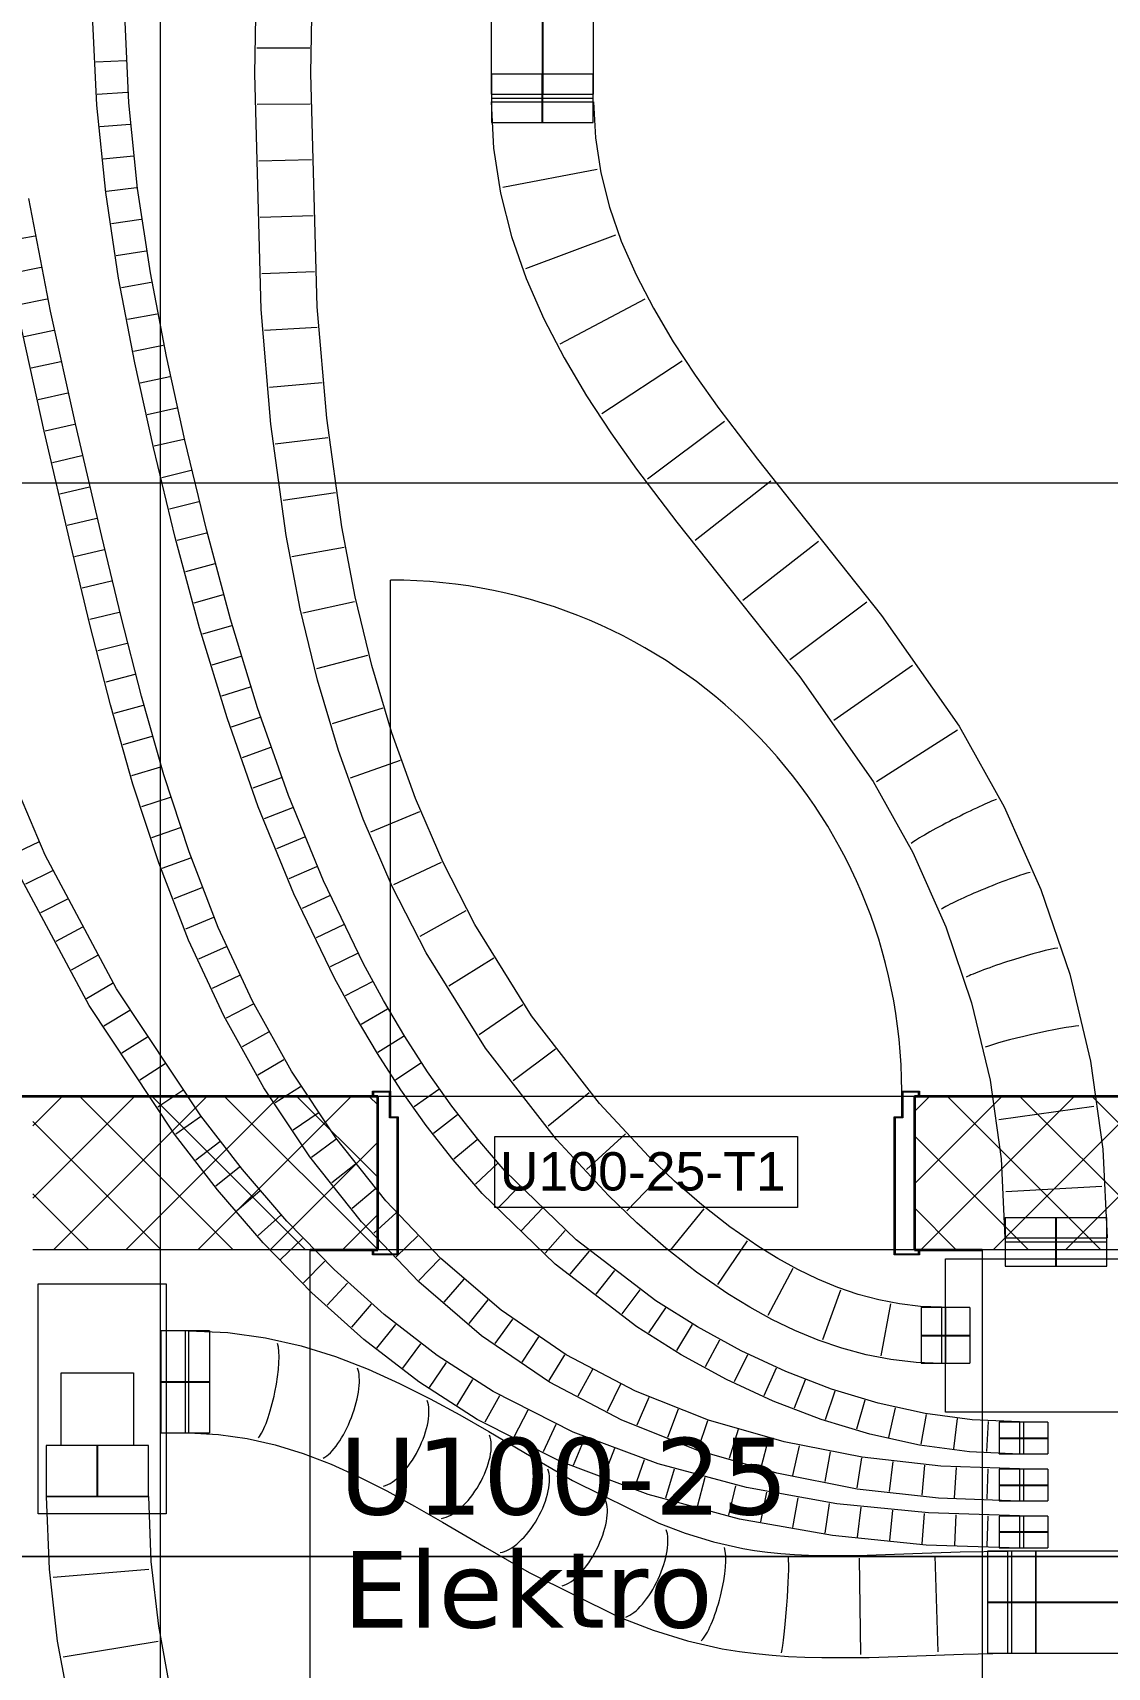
# Model space of a CAD drawing. Extents: x -1907 to 937, y -179 to 966.
# Drawn here: x -504.3 to -462.2, y 360.4 to 424.4 of the extents above; entities that cross this region are included whole.
import ezdxf
from ezdxf.lldxf.tags import DXFTag

# ---------------------------------------------------------------- set-up
doc = ezdxf.new("R2010")
doc.units = 0
doc.layers.get('0').update_dxf_attribs({"lineweight": 13})
for name, color, linetype, lineweight in [('A-AREA-____-IDEN', 7, 'Continuous', 5), ('A-DETL-____-HDLN', 7, '_Verdeckte Linien_', 9), ('A-DOOR-____-IDEN', 7, 'Continuous', 5), ('A-DOOR-____-OTLN', 7, 'Continuous', 9), ('A-DOOR-FRAM-MCUT', 7, 'Continuous', 9), ('A-DOOR-OPNG-OTLN', 7, 'Continuous', 9), ('A-WALL-____-MCUT', 7, 'Continuous', 35), ('A-WALL-____-PATT', 7, 'Continuous', 35), ('E-ELEC-EQPM-OTLN', 7, 'Continuous', 9), ('S-GRID-____-OTLN', 7, 'Continuous', 5)]:
    doc.layers.add(name, color=color, linetype=linetype, lineweight=lineweight)
doc.layers.add('EL01_WAN_Röhre Boden', color=7, linetype='Continuous', lineweight=13, true_color=0xff6666)
doc.layers.add('EL01_WAN_Röhre Boden Typ', color=1, linetype='Continuous', lineweight=13, true_color=0xff0000)
doc.styles.get("Standard").update_dxf_attribs({"font": 'arial.ttf'})
tags = doc.linetypes.add('_Rasterlinie_', pattern=[0.375, 0.2, -0.05, 0.075, -0.05]).pattern_tags.tags
tags[10:11] = [DXFTag(74, 4), DXFTag(75, 0), DXFTag(340, '0'), DXFTag(46, 1.0), DXFTag(50, 0.0), DXFTag(44, 0.0), DXFTag(45, 0.0)]
tags[8:9] = [DXFTag(74, 4), DXFTag(75, 0), DXFTag(340, '0'), DXFTag(46, 1.0), DXFTag(50, 0.0), DXFTag(44, 0.0), DXFTag(45, 0.0)]
tags[6:7] = [DXFTag(74, 4), DXFTag(75, 0), DXFTag(340, '0'), DXFTag(46, 1.0), DXFTag(50, 0.0), DXFTag(44, 0.0), DXFTag(45, 0.0)]
tags[4:5] = [DXFTag(74, 4), DXFTag(75, 0), DXFTag(340, '0'), DXFTag(46, 1.0), DXFTag(50, 0.0), DXFTag(44, 0.0), DXFTag(45, 0.0)]
tags = doc.linetypes.add('_Verdeckte Linien_', pattern=[0.15, 0.1, -0.05]).pattern_tags.tags
tags[6:7] = [DXFTag(74, 4), DXFTag(75, 0), DXFTag(340, '0'), DXFTag(46, 1.0), DXFTag(50, 0.0), DXFTag(44, 0.0), DXFTag(45, 0.0)]
tags[4:5] = [DXFTag(74, 4), DXFTag(75, 0), DXFTag(340, '0'), DXFTag(46, 1.0), DXFTag(50, 0.0), DXFTag(44, 0.0), DXFTag(45, 0.0)]
tags = doc.linetypes.add('ACAD_ISO03W100', pattern=[30, 12, -18]).pattern_tags.tags
tags[6:7] = [DXFTag(74, 4), DXFTag(75, 0), DXFTag(340, '0'), DXFTag(46, 0.0), DXFTag(50, 0.0), DXFTag(44, 0.0), DXFTag(45, 0.0)]
tags[4:5] = [DXFTag(74, 4), DXFTag(75, 0), DXFTag(340, '0'), DXFTag(46, 0.0), DXFTag(50, 0.0), DXFTag(44, 0.0), DXFTag(45, 0.0)]
tags = doc.linetypes.add('Grundrissdarstellung Sturz', pattern=[0.25, 0.15, -0.05, 0, -0.05]).pattern_tags.tags
tags[10:11] = [DXFTag(74, 4), DXFTag(75, 0), DXFTag(340, '0'), DXFTag(46, 1.0), DXFTag(50, 0.0), DXFTag(44, 0.0), DXFTag(45, 0.0)]
tags[8:9] = [DXFTag(74, 4), DXFTag(75, 0), DXFTag(340, '0'), DXFTag(46, 1.0), DXFTag(50, 0.0), DXFTag(44, 0.0), DXFTag(45, 0.0)]
tags[6:7] = [DXFTag(74, 4), DXFTag(75, 0), DXFTag(340, '0'), DXFTag(46, 1.0), DXFTag(50, 0.0), DXFTag(44, 0.0), DXFTag(45, 0.0)]
tags[4:5] = [DXFTag(74, 4), DXFTag(75, 0), DXFTag(340, '0'), DXFTag(46, 1.0), DXFTag(50, 0.0), DXFTag(44, 0.0), DXFTag(45, 0.0)]
tags = doc.linetypes.add('STRICHPUNKT2', pattern=[12.7, 6.35, -3.175, 0, -3.175]).pattern_tags.tags
tags[10:11] = [DXFTag(74, 4), DXFTag(75, 0), DXFTag(340, '0'), DXFTag(46, 0.0), DXFTag(50, 0.0), DXFTag(44, 0.0), DXFTag(45, 0.0)]
tags[8:9] = [DXFTag(74, 4), DXFTag(75, 0), DXFTag(340, '0'), DXFTag(46, 0.0), DXFTag(50, 0.0), DXFTag(44, 0.0), DXFTag(45, 0.0)]
tags[6:7] = [DXFTag(74, 4), DXFTag(75, 0), DXFTag(340, '0'), DXFTag(46, 0.0), DXFTag(50, 0.0), DXFTag(44, 0.0), DXFTag(45, 0.0)]
tags[4:5] = [DXFTag(74, 4), DXFTag(75, 0), DXFTag(340, '0'), DXFTag(46, 0.0), DXFTag(50, 0.0), DXFTag(44, 0.0), DXFTag(45, 0.0)]

# ---------------------------------------------------------------- blocks, each defined once
blk = doc.blocks.new('Referenz-A0UJ2810XE', base_point=(-1920.131, -159.413))
at = {"layer": 'A-DETL-____-HDLN', "color": 0, "linetype": '_Verdeckte Linien_', "ltscale": 0.13}
for p, q in [((-438.661, 364.75), (-542.961, 364.75)), ((-536.961, 364.75), (-438.661, 364.75))]:
    blk.add_line(p, q, dxfattribs=at)
at = {"layer": 'A-DOOR-____-IDEN', "color": 0, "linetype": 'Continuous', "ltscale": 0.13}
for p, q in [((-486.182, 381.186), (-474.342, 381.186)), ((-486.182, 378.406), (-486.182, 381.186)), ((-474.342, 381.186), (-474.342, 378.406)), ((-474.342, 378.406), (-486.182, 378.406))]:
    blk.add_line(p, q, dxfattribs=at)
at = {"layer": 'A-DOOR-____-OTLN', "color": 0, "linetype": 'Grundrissdarstellung Sturz', "ltscale": 0.13}
for p, q in [((-469.761, 382.75), (-490.761, 382.75)), ((-469.761, 376.75), (-490.761, 376.75))]:
    blk.add_line(p, q, dxfattribs=at)
at = {"layer": 'A-DOOR-FRAM-MCUT', "color": 0, "linetype": 'Continuous', "ltscale": 0.13}
for p, q in [((-490.961, 382.75), (-490.961, 382.95)), ((-490.961, 382.95), (-490.261, 382.95)), ((-490.921, 382.75), (-490.961, 382.75)), ((-490.921, 382.91), (-490.921, 382.75)), ((-490.301, 382.91), (-490.921, 382.91)), ((-490.301, 381.91), (-490.301, 382.91)), ((-490.261, 382.95), (-490.261, 381.95)), ((-470.261, 381.95), (-470.261, 382.95)), ((-470.261, 382.95), (-469.561, 382.95)), ((-470.221, 382.91), (-470.221, 381.91)), ((-469.601, 382.91), (-470.221, 382.91)), ((-469.601, 382.75), (-469.601, 382.91)), ((-469.561, 382.75), (-469.601, 382.75)), ((-469.561, 382.95), (-469.561, 382.75)), ((-490.001, 381.91), (-490.301, 381.91)), ((-490.261, 381.95), (-489.961, 381.95)), ((-490.001, 376.59), (-490.001, 381.91)), ((-489.961, 381.95), (-489.961, 376.55)), ((-470.561, 381.95), (-470.261, 381.95)), ((-470.561, 376.55), (-470.561, 381.95)), ((-470.521, 381.91), (-470.521, 376.59)), ((-470.221, 381.91), (-470.521, 381.91)), ((-490.961, 376.75), (-490.921, 376.75)), ((-490.961, 376.55), (-490.961, 376.75)), ((-490.921, 376.75), (-490.921, 376.59)), ((-469.601, 376.75), (-469.561, 376.75)), ((-469.601, 376.59), (-469.601, 376.75)), ((-469.561, 376.75), (-469.561, 376.55)), ((-489.961, 376.55), (-490.961, 376.55)), ((-490.921, 376.59), (-490.001, 376.59)), ((-469.561, 376.55), (-470.561, 376.55)), ((-470.521, 376.59), (-469.601, 376.59))]:
    blk.add_line(p, q, dxfattribs=at)
at = {"layer": 'A-DOOR-OPNG-OTLN', "color": 0, "linetype": 'Continuous', "ltscale": 0.13}
blk.add_line((-490.261, 382.95), (-490.261, 402.95), dxfattribs=at)
blk.add_ellipse((-490.261, 382.95), major_axis=(20, 0), ratio=1, start_param=0, end_param=1.570796, dxfattribs=at)
at = {"layer": 'A-WALL-____-MCUT', "color": 0, "linetype": 'Continuous', "ltscale": 0.35}
for p, q in [((-490.761, 382.75), (-509.761, 382.75)), ((-490.761, 376.75), (-490.761, 382.75)), ((-363.661, 382.75), (-469.761, 382.75)), ((-469.761, 382.75), (-469.761, 376.75)), ((-493.404, 376.75), (-490.761, 376.75)), ((-469.761, 376.75), (-467.118, 376.75))]:
    blk.add_line(p, q, dxfattribs=at)
at = {"layer": 'A-WALL-____-PATT', "color": 0, "linetype": 'Continuous', "lineweight": 9, "ltscale": 0.13}
for p, q in [((-504.261, 381.597), (-503.109, 382.75)), ((-504.261, 378.769), (-500.28, 382.75)), ((-503.452, 376.75), (-497.452, 382.75)), ((-496.411, 376.75), (-502.411, 382.75)), ((-500.623, 376.75), (-494.623, 382.75)), ((-493.583, 376.75), (-499.583, 382.75)), ((-497.795, 376.75), (-491.795, 382.75)), ((-490.761, 376.757), (-496.755, 382.75)), ((-490.761, 379.585), (-493.926, 382.75)), ((-490.761, 382.414), (-491.098, 382.75)), ((-469.761, 382.156), (-469.167, 382.75)), ((-469.761, 379.328), (-466.339, 382.75)), ((-469.511, 376.75), (-463.511, 382.75)), ((-462.47, 376.75), (-468.47, 382.75)), ((-466.682, 376.75), (-460.682, 382.75)), ((-459.642, 376.75), (-465.642, 382.75)), ((-463.854, 376.75), (-457.854, 382.75)), ((-456.813, 376.75), (-462.813, 382.75)), ((-499.24, 376.75), (-504.261, 381.772)), ((-465.299, 376.75), (-469.761, 381.213)), ((-494.966, 376.75), (-490.761, 380.955)), ((-502.068, 376.75), (-504.261, 378.943)), ((-492.138, 376.75), (-490.761, 378.127)), ((-468.127, 376.75), (-469.761, 378.384))]:
    blk.add_line(p, q, dxfattribs=at)
at = {"layer": 'E-ELEC-EQPM-OTLN', "color": 0, "linetype": 'Continuous', "ltscale": 0.13}
for p, q in [((-493.404, 376.75), (-504.261, 376.75)), ((-493.404, 349.75), (-493.404, 376.75)), ((-456.261, 376.75), (-467.118, 376.75)), ((-467.118, 376.75), (-467.118, 349.75))]:
    blk.add_line(p, q, dxfattribs=at)
at = {"layer": 'S-GRID-____-OTLN', "color": 0, "linetype": '_Rasterlinie_', "ltscale": 0.13}
for p, q in [((-499.261, 186.65), (-499.261, 950.472)), ((-944.261, 406.75), (300.929, 406.75))]:
    blk.add_line(p, q, dxfattribs=at)
at = {"layer": 'A-AREA-____-IDEN', "color": 0, "linetype": 'Continuous', "ltscale": 0.13, "char_height": 3, "attachment_point": 1}
for s, insert in [('{\\fVerdana;U100-25}', (-492.274, 369.392)), ('{\\fVerdana;Elektro}', (-492.132, 364.969))]:
    blk.add_mtext(s, dxfattribs=dict(at, insert=insert))
at = {"layer": 'A-DOOR-____-IDEN', "color": 0, "linetype": 'Continuous', "ltscale": 0.13, "insert": (-485.982, 380.568), "char_height": 1.5, "attachment_point": 1}
blk.add_mtext('{\\fArial;U100-25-T1}', dxfattribs=at)
blk = doc.blocks.new('Steckverbinder-A0UJ282UXE', base_point=(-466.449, 366.916))
at = {"color": 0, "linetype": 'ByBlock', "lineweight": -2, "ltscale": 0.13}
for p, q in [((-464.549, 368.166), (-466.449, 368.166)), ((-466.449, 368.166), (-466.449, 367.803)), ((-466.449, 367.803), (-466.449, 367.29)), ((-465.499, 368.176), (-465.499, 366.916)), ((-464.549, 368.166), (-464.549, 367.803)), ((-464.549, 367.803), (-464.549, 367.29)), ((-466.449, 367.29), (-466.449, 366.926)), ((-464.549, 367.29), (-464.549, 366.926)), ((-466.449, 366.926), (-464.549, 366.926))]:
    blk.add_line(p, q, dxfattribs=at)
at = {"color": 0, "linetype": 'STRICHPUNKT2', "lineweight": 25, "ltscale": 0.25}
blk.add_line((-466.449, 367.546), (-464.549, 367.546), dxfattribs=at)
blk = doc.blocks.new('Polylinie-A0UJ282WXE', base_point=(-468.549, 370.399))
at = {"color": 0, "lineweight": -2}
for p, q in [((-468.549, 370.399), (-468.549, 376.399)), ((-468.549, 376.399), (-456.549, 376.399)), ((-456.549, 376.399), (-456.549, 371.399)), ((-456.549, 371.399), (-456.549, 370.399)), ((-456.549, 370.399), (-468.549, 370.399))]:
    blk.add_line(p, q, dxfattribs=at)
blk = doc.blocks.new('Steckverbinder-A0UJ2834XE', base_point=(-466.908, 360.963))
at = {"color": 0, "linetype": 'ByBlock', "lineweight": -2, "ltscale": 0.13}
for p, q in [((-465.008, 364.953), (-466.908, 364.953)), ((-466.908, 364.953), (-466.908, 363.788)), ((-465.958, 364.963), (-465.958, 360.963)), ((-465.008, 364.953), (-465.008, 363.788)), ((-466.908, 363.788), (-466.908, 362.139)), ((-465.008, 363.788), (-465.008, 362.139)), ((-466.908, 362.139), (-466.908, 360.973)), ((-465.008, 362.139), (-465.008, 360.973)), ((-466.908, 360.973), (-465.008, 360.973))]:
    blk.add_line(p, q, dxfattribs=at)
at = {"color": 0, "linetype": 'STRICHPUNKT2', "lineweight": 25, "ltscale": 0.25}
blk.add_line((-466.908, 362.963), (-465.008, 362.963), dxfattribs=at)
blk = doc.blocks.new('Steckverbinder-A0UJ284IXE', base_point=(-469.499, 372.299))
at = {"color": 0, "linetype": 'ByBlock', "lineweight": -2, "ltscale": 0.13}
for p, q in [((-467.599, 374.489), (-469.499, 374.489)), ((-469.499, 374.489), (-469.499, 373.85)), ((-468.549, 374.499), (-468.549, 372.299)), ((-467.599, 374.489), (-467.599, 373.85)), ((-469.499, 373.85), (-469.499, 372.947)), ((-467.599, 373.85), (-467.599, 372.947)), ((-469.499, 372.947), (-469.499, 372.309)), ((-467.599, 372.947), (-467.599, 372.309)), ((-469.499, 372.309), (-467.599, 372.309))]:
    blk.add_line(p, q, dxfattribs=at)
at = {"color": 0, "linetype": 'STRICHPUNKT2', "lineweight": 25, "ltscale": 0.25}
blk.add_line((-469.499, 373.399), (-467.599, 373.399), dxfattribs=at)
blk = doc.blocks.new('Steckverbinder-A0UJ284YXE', base_point=(-466.221, 376.114))
at = {"color": 0, "linetype": 'ByBlock', "lineweight": -2, "ltscale": 0.13}
for p, q in [((-466.211, 378.014), (-466.211, 376.114)), ((-466.211, 378.014), (-465.045, 378.014)), ((-465.045, 378.014), (-463.397, 378.014)), ((-463.397, 378.014), (-462.231, 378.014)), ((-462.231, 376.114), (-462.231, 378.014)), ((-466.221, 377.064), (-462.221, 377.064)), ((-466.211, 376.114), (-465.045, 376.114)), ((-465.045, 376.114), (-463.397, 376.114)), ((-463.397, 376.114), (-462.231, 376.114))]:
    blk.add_line(p, q, dxfattribs=at)
at = {"color": 0, "linetype": 'STRICHPUNKT2', "lineweight": 25, "ltscale": 0.25}
blk.add_line((-464.221, 376.114), (-464.221, 378.014), dxfattribs=at)
blk = doc.blocks.new('Flexrohr-A0UJ2872XE', base_point=(-513.976, 372.299))
at = {"color": 0, "linetype": 'ByBlock', "lineweight": -2, "ltscale": 0.13}
for p, q in [((-495.574, 422.758), (-495.407, 432.383)), ((-493.374, 422.767), (-493.207, 432.34)), ((-493.422, 423.764), (-495.49, 423.76)), ((-495.325, 413.535), (-495.574, 422.758)), ((-493.128, 413.635), (-493.374, 422.767)), ((-493.407, 421.573), (-495.475, 421.553)), ((-493.348, 419.385), (-495.416, 419.344)), ((-493.289, 417.196), (-495.356, 417.135)), ((-493.23, 415.007), (-495.297, 414.925)), ((-494.944, 409.043), (-495.325, 413.535)), ((-492.758, 409.286), (-493.128, 413.635)), ((-493.125, 412.83), (-495.19, 412.71)), ((-492.941, 410.671), (-495.001, 410.485)), ((-492.17, 405.035), (-492.758, 409.286)), ((-494.343, 404.688), (-494.944, 409.043)), ((-492.718, 408.513), (-494.771, 408.267)), ((-492.42, 406.359), (-494.466, 406.064)), ((-491.644, 402.294), (-492.17, 405.035)), ((-493.794, 401.828), (-494.343, 404.688)), ((-492.08, 404.218), (-494.117, 403.86)), ((-490.994, 399.603), (-491.644, 402.294)), ((-493.118, 399.03), (-493.794, 401.828)), ((-491.666, 402.103), (-493.686, 401.659)), ((-491.159, 400.004), (-493.159, 399.481)), ((-490.21, 396.972), (-490.994, 399.603)), ((-492.3, 396.284), (-493.118, 399.03)), ((-490.565, 397.932), (-492.542, 397.326)), ((-489.283, 394.404), (-490.21, 396.972)), ((-491.328, 393.594), (-492.3, 396.284)), ((-489.889, 395.889), (-491.837, 395.194)), ((-488.2, 391.897), (-489.283, 394.404)), ((-490.191, 390.96), (-491.328, 393.594)), ((-489.127, 393.878), (-491.04, 393.093)), ((-488.276, 391.906), (-490.148, 391.027)), ((-486.961, 389.469), (-488.2, 391.897)), ((-488.867, 388.37), (-490.191, 390.96)), ((-487.308, 390.005), (-489.119, 389.007)), ((-484.742, 385.902), (-486.961, 389.469)), ((-486.546, 384.643), (-488.867, 388.37)), ((-486.221, 388.156), (-487.979, 387.067)), ((-485.083, 386.326), (-486.792, 385.162)), ((-482.079, 382.474), (-484.742, 385.902)), ((-483.769, 381.065), (-486.546, 384.643)), ((-483.807, 384.592), (-485.464, 383.355)), ((-482.484, 382.889), (-484.088, 381.583)), ((-480.153, 380.397), (-482.079, 382.474)), ((-481.063, 381.283), (-482.597, 379.896)), ((-481.736, 378.87), (-483.769, 381.065)), ((-479.144, 379.432), (-480.153, 380.397)), ((-479.581, 379.759), (-481.013, 378.267)), ((-478.083, 378.507), (-479.144, 379.432)), ((-480.628, 377.808), (-481.736, 378.87)), ((-477.997, 378.355), (-479.305, 376.753)), ((-476.99, 377.649), (-478.083, 378.507)), ((-479.486, 376.812), (-480.628, 377.808)), ((-475.856, 376.865), (-476.99, 377.649)), ((-478.295, 375.879), (-479.486, 376.812)), ((-476.301, 377.093), (-477.473, 375.389)), ((-475.103, 376.404), (-475.856, 376.865)), ((-474.33, 375.98), (-475.103, 376.404)), ((-477.068, 375.029), (-478.295, 375.879)), ((-474.526, 376.013), (-475.492, 374.184)), ((-473.547, 375.603), (-474.33, 375.98)), ((-472.756, 375.277), (-473.547, 375.603)), ((-476.207, 374.501), (-477.068, 375.029)), ((-472.649, 375.171), (-473.358, 373.228)), ((-471.958, 375.004), (-472.756, 375.277)), ((-471.153, 374.787), (-471.958, 375.004)), ((-470.342, 374.629), (-471.153, 374.787)), ((-475.336, 374.023), (-476.207, 374.501)), ((-470.694, 374.631), (-471.076, 372.599)), ((-469.525, 374.532), (-470.342, 374.629)), ((-468.699, 374.499), (-469.525, 374.532)), ((-468.699, 374.499), (-468.699, 372.299)), ((-474.444, 373.594), (-475.336, 374.023)), ((-473.532, 373.219), (-474.444, 373.594)), ((-472.601, 372.9), (-473.532, 373.219)), ((-471.65, 372.644), (-472.601, 372.9)), ((-470.682, 372.456), (-471.65, 372.644)), ((-469.698, 372.339), (-470.682, 372.456)), ((-468.699, 372.299), (-469.698, 372.339))]:
    blk.add_line(p, q, dxfattribs=at)
blk = doc.blocks.new('Flexrohr-A0UJ287AXE', base_point=(-498.146, 360.793))
at = {"color": 0, "linetype": 'ByBlock', "lineweight": -2, "ltscale": 0.13}
for p, q in [((-498.146, 369.582), (-498.146, 373.582)), ((-498.146, 373.582), (-496.621, 373.51)), ((-496.621, 373.51), (-495.155, 373.305)), ((-495.155, 373.305), (-493.754, 372.985)), ((-493.754, 372.985), (-492.416, 372.57)), ((-492.416, 372.57), (-491.135, 372.077)), ((-491.135, 372.077), (-489.904, 371.523)), ((-489.904, 371.523), (-488.712, 370.923)), ((-488.712, 370.923), (-487.553, 370.291)), ((-487.553, 370.291), (-486.417, 369.639)), ((-486.417, 369.639), (-484.753, 368.659)), ((-498.146, 369.582), (-496.991, 369.527)), ((-496.991, 369.527), (-495.871, 369.37)), ((-495.871, 369.37), (-494.768, 369.117)), ((-494.768, 369.117), (-493.674, 368.777)), ((-493.674, 368.777), (-492.585, 368.356)), ((-492.585, 368.356), (-491.497, 367.866)), ((-484.753, 368.659), (-483.137, 367.726)), ((-491.497, 367.866), (-490.41, 367.318)), ((-483.137, 367.726), (-479.762, 366.049)), ((-490.41, 367.318), (-489.32, 366.723)), ((-489.32, 366.723), (-488.227, 366.096)), ((-488.227, 366.096), (-486.563, 365.116)), ((-479.762, 366.049), (-478.729, 365.659)), ((-478.729, 365.659), (-477.628, 365.32)), ((-477.628, 365.32), (-476.47, 365.06)), ((-486.563, 365.116), (-484.834, 364.12)), ((-476.47, 365.06), (-476.016, 364.987)), ((-476.016, 364.987), (-475.507, 364.921)), ((-475.507, 364.921), (-474.985, 364.87)), ((-474.985, 364.87), (-474.451, 364.832)), ((-474.451, 364.832), (-473.905, 364.806)), ((-473.905, 364.806), (-473.379, 364.792)), ((-473.379, 364.792), (-471.615, 364.801)), ((-471.854, 360.921), (-471.912, 364.68)), ((-471.615, 364.801), (-469.819, 364.861)), ((-469.819, 364.861), (-467.975, 364.93)), ((-468.829, 361.016), (-468.948, 364.774)), ((-467.975, 364.93), (-466.108, 364.963)), ((-466.108, 360.963), (-466.108, 364.963)), ((-484.834, 364.12), (-481.339, 362.384)), ((-481.339, 362.384), (-479.989, 361.865)), ((-479.989, 361.865), (-478.644, 361.451)), ((-478.644, 361.451), (-477.28, 361.143)), ((-477.28, 361.143), (-476.603, 361.031)), ((-476.603, 361.031), (-475.966, 360.948)), ((-475.966, 360.948), (-475.329, 360.886)), ((-475.329, 360.886), (-474.691, 360.84)), ((-474.691, 360.84), (-474.054, 360.81)), ((-474.054, 360.81), (-473.388, 360.793)), ((-473.388, 360.793), (-471.534, 360.803)), ((-471.534, 360.803), (-469.673, 360.865)), ((-469.673, 360.865), (-467.861, 360.932)), ((-467.861, 360.932), (-466.108, 360.964))]:
    blk.add_line(p, q, dxfattribs=at)
for centre, major_axis, ratio in [((-495.193, 371.264), (-0.401, -1.959), 0.208499), ((-492.45, 370.444), (-0.713, -1.868), 0.353713), ((-489.945, 369.314), (-0.906, -1.783), 0.432264), ((-487.602, 368.028), (-0.999, -1.732), 0.46623), ((-485.315, 366.69), (-0.991, -1.737), 0.461377), ((-482.956, 365.412), (-0.903, -1.785), 0.425691), ((-480.516, 364.203), (-0.841, -1.815), 0.399734), ((-477.806, 363.311), (-0.485, -1.94), 0.234819)]:
    blk.add_ellipse(centre, major_axis=major_axis, ratio=ratio, start_param=0.348166, end_param=2.793427, dxfattribs=at)
at = {"color": 0, "linetype": 'ByBlock', "lineweight": -2, "ltscale": 0.13, "extrusion": (0, 0, -1)}
blk.add_ellipse((-474.88, 362.858), major_axis=(-0.145, -1.995), ratio=0.058142, start_param=3.489759, end_param=5.935019, dxfattribs=at)
blk = doc.blocks.new('Steckverbinder-A0UJ288YXE', base_point=(-486.32, 420.857))
at = {"color": 0, "linetype": 'ByBlock', "lineweight": -2, "ltscale": 0.13}
for p, q in [((-486.31, 422.757), (-486.31, 420.857)), ((-486.31, 422.757), (-485.144, 422.757)), ((-485.144, 422.757), (-483.495, 422.757)), ((-483.495, 422.757), (-482.33, 422.757)), ((-482.33, 420.857), (-482.33, 422.757)), ((-486.32, 421.807), (-482.32, 421.807)), ((-486.31, 420.857), (-485.144, 420.857)), ((-485.144, 420.857), (-483.495, 420.857)), ((-483.495, 420.857), (-482.33, 420.857))]:
    blk.add_line(p, q, dxfattribs=at)
at = {"color": 0, "linetype": 'STRICHPUNKT2', "lineweight": 25, "ltscale": 0.25}
blk.add_line((-484.32, 420.857), (-484.32, 422.757), dxfattribs=at)
blk = doc.blocks.new('Wickelfalzrohr-A0UJ28B6XE', base_point=(-465.008, 360.963))
at = {"color": 0, "linetype": 'ByBlock', "lineweight": -2, "ltscale": 0.13}
for p, q in [((-383.786, 364.963), (-465.008, 364.963)), ((-465.008, 363.792), (-465.008, 364.963)), ((-465.008, 362.135), (-465.008, 363.792)), ((-465.008, 360.963), (-465.008, 362.135)), ((-465.008, 360.963), (-383.786, 360.963))]:
    blk.add_line(p, q, dxfattribs=at)
at = {"color": 0, "linetype": 'STRICHPUNKT2', "lineweight": 25, "ltscale": 0.25}
blk.add_line((-465.008, 362.963), (-383.786, 362.963), dxfattribs=at)
blk = doc.blocks.new('Flexrohr-A0UJ28B8XE', base_point=(-486.32, 377.214))
at = {"color": 0, "linetype": 'ByBlock', "lineweight": -2, "ltscale": 0.13}
for p, q in [((-486.32, 421.657), (-482.32, 421.657)), ((-486.32, 421.657), (-486.226, 419.845)), ((-482.32, 421.657), (-482.247, 420.252)), ((-482.247, 420.252), (-482.035, 418.884)), ((-486.226, 419.845), (-485.955, 418.088)), ((-485.871, 418.323), (-482.178, 419.028)), ((-482.035, 418.884), (-481.694, 417.541)), ((-485.955, 418.088), (-485.526, 416.391)), ((-481.694, 417.541), (-481.232, 416.213)), ((-485.526, 416.391), (-484.956, 414.753)), ((-484.965, 415.139), (-481.441, 416.451)), ((-481.232, 416.213), (-480.656, 414.895)), ((-484.956, 414.753), (-484.266, 413.172)), ((-480.656, 414.895), (-479.975, 413.582)), ((-483.622, 412.188), (-480.299, 413.948)), ((-484.266, 413.172), (-483.473, 411.642)), ((-479.975, 413.582), (-479.2, 412.273)), ((-479.2, 412.273), (-478.341, 410.965)), ((-483.473, 411.642), (-482.593, 410.156)), ((-481.997, 409.465), (-478.85, 411.523)), ((-478.341, 410.965), (-477.417, 409.664)), ((-482.593, 410.156), (-481.644, 408.709)), ((-477.417, 409.664), (-475.907, 407.677)), ((-481.644, 408.709), (-480.633, 407.285)), ((-480.202, 406.916), (-477.191, 409.168)), ((-475.907, 407.677), (-474.313, 405.677)), ((-480.633, 407.285), (-479.063, 405.22)), ((-478.342, 404.507), (-475.384, 406.829)), ((-474.313, 405.677), (-471.045, 401.56)), ((-479.063, 405.22), (-477.444, 403.187)), ((-476.477, 402.163), (-473.514, 404.478)), ((-477.444, 403.187), (-474.251, 399.167)), ((-474.632, 399.84), (-471.628, 402.102)), ((-471.045, 401.56), (-468.015, 397.229)), ((-474.251, 399.167), (-471.38, 395.067)), ((-472.913, 397.464), (-469.833, 399.62)), ((-468.015, 397.229), (-466.252, 394.082)), ((-471.245, 395.07), (-468.076, 397.093)), ((-471.38, 395.067), (-469.825, 392.286)), ((-466.252, 394.082), (-464.812, 390.849)), ((-469.825, 392.286), (-468.534, 389.386)), ((-464.812, 390.849), (-463.685, 387.526)), ((-468.534, 389.386), (-467.526, 386.411)), ((-463.685, 387.526), (-462.875, 384.132)), ((-467.526, 386.411), (-466.802, 383.379)), ((-462.875, 384.132), (-462.386, 380.688)), ((-466.802, 383.379), (-466.366, 380.307)), ((-466.466, 381.846), (-462.743, 382.372)), ((-462.386, 380.688), (-462.223, 377.214)), ((-466.366, 380.307), (-466.219, 377.214)), ((-466.189, 379.026), (-462.434, 379.232)), ((-466.221, 377.214), (-462.221, 377.214))]:
    blk.add_line(p, q, dxfattribs=at)
for centre, major_axis, ratio in [((-468.198, 393.468), (-1.779, -0.915), 0.06184), ((-466.954, 390.747), (-1.848, -0.764), 0.069878), ((-465.934, 387.937), (-1.905, -0.608), 0.069645), ((-465.148, 385.051), (-1.949, -0.447), 0.061089)]:
    blk.add_ellipse(centre, major_axis=major_axis, ratio=ratio, start_param=3.489759, end_param=5.935019, dxfattribs=at)
blk = doc.blocks.new('Flexrohr-A0UJ28CWXE', base_point=(-513.92, 366.916))
at = {"color": 0, "linetype": 'ByBlock', "lineweight": -2, "ltscale": 0.13}
for p, q in [((-503.561, 413.471), (-504.415, 417.883)), ((-504.168, 416.406), (-505.332, 416.19)), ((-503.929, 415.174), (-505.092, 414.948)), ((-503.69, 413.942), (-504.851, 413.706)), ((-503.817, 408.78), (-504.794, 413.216)), ((-502.588, 409.059), (-503.561, 413.471)), ((-503.432, 412.713), (-504.591, 412.469)), ((-503.162, 411.486), (-504.319, 411.236)), ((-502.891, 410.259), (-504.047, 410.002)), ((-502.78, 404.365), (-503.817, 408.78)), ((-502.62, 409.032), (-503.775, 408.769)), ((-501.555, 404.656), (-502.588, 409.059)), ((-502.333, 407.806), (-503.487, 407.541)), ((-502.045, 406.581), (-503.199, 406.313)), ((-501.758, 405.356), (-502.911, 405.085)), ((-502.022, 401.212), (-502.78, 404.365)), ((-500.799, 401.515), (-501.555, 404.656)), ((-501.467, 404.132), (-502.619, 403.857)), ((-501.173, 402.909), (-502.324, 402.629)), ((-500.879, 401.686), (-502.029, 401.402)), ((-501.221, 398.074), (-502.022, 401.212)), ((-500.005, 398.402), (-500.799, 401.515)), ((-500.571, 400.469), (-501.719, 400.176)), ((-500.261, 399.253), (-501.406, 398.951)), ((-500.337, 394.963), (-501.221, 398.074)), ((-499.941, 398.04), (-501.083, 397.727)), ((-499.132, 395.331), (-500.005, 398.402)), ((-499.599, 396.835), (-500.737, 396.508)), ((-499.257, 395.631), (-500.39, 395.288)), ((-498.144, 392.313), (-499.132, 395.331)), ((-499.33, 391.889), (-500.337, 394.963)), ((-498.88, 394.439), (-500.008, 394.078)), ((-498.491, 393.252), (-499.612, 392.87)), ((-498.09, 392.07), (-499.204, 391.666)), ((-497.001, 389.358), (-498.144, 392.313)), ((-498.161, 388.865), (-499.33, 391.889)), ((-497.641, 390.907), (-498.745, 390.478)), ((-497.191, 389.745), (-498.285, 389.29)), ((-496.787, 385.904), (-498.161, 388.865)), ((-495.665, 386.476), (-497.001, 389.358)), ((-496.693, 388.605), (-497.775, 388.122)), ((-496.17, 387.476), (-497.238, 386.965)), ((-495.639, 386.352), (-496.693, 385.811)), ((-494.141, 383.742), (-495.665, 386.476)), ((-495.216, 383.086), (-496.787, 385.904)), ((-495.034, 385.267), (-496.071, 384.695)), ((-494.429, 384.182), (-495.448, 383.578)), ((-492.399, 381.125), (-494.141, 383.742)), ((-493.418, 380.384), (-495.216, 383.086)), ((-493.777, 383.128), (-494.776, 382.492)), ((-493.089, 382.095), (-494.067, 381.427)), ((-492.398, 381.064), (-493.355, 380.365)), ((-490.446, 378.667), (-492.399, 381.125)), ((-491.396, 377.84), (-493.418, 380.384)), ((-491.627, 380.093), (-492.559, 379.362)), ((-490.856, 379.123), (-491.762, 378.36)), ((-488.289, 376.408), (-490.446, 378.667)), ((-490.042, 378.19), (-490.92, 377.395)), ((-489.156, 375.494), (-491.396, 377.84)), ((-489.188, 377.295), (-490.035, 376.468)), ((-488.333, 376.4), (-489.149, 375.541)), ((-485.933, 374.388), (-488.289, 376.408)), ((-486.7, 373.388), (-489.156, 375.494)), ((-487.397, 375.594), (-488.176, 374.702)), ((-486.459, 374.79), (-487.201, 373.866)), ((-483.385, 372.644), (-485.933, 374.388)), ((-485.484, 374.035), (-486.186, 373.081)), ((-484.035, 371.566), (-486.7, 373.388)), ((-484.466, 373.339), (-485.124, 372.355)), ((-483.448, 372.642), (-484.061, 371.629)), ((-480.682, 371.221), (-483.385, 372.644)), ((-481.209, 370.077), (-484.035, 371.566)), ((-482.359, 372.063), (-482.927, 371.023)), ((-481.268, 371.488), (-481.788, 370.424)), ((-477.826, 370.088), (-480.682, 371.221)), ((-480.15, 370.97), (-480.624, 369.884)), ((-479.001, 370.514), (-479.43, 369.41)), ((-478.233, 368.896), (-481.209, 370.077)), ((-477.853, 370.058), (-478.236, 368.937)), ((-474.854, 369.23), (-477.826, 370.088)), ((-476.663, 369.714), (-477.005, 368.58)), ((-475.474, 369.37), (-475.774, 368.224)), ((-471.807, 368.635), (-474.854, 369.23)), ((-474.271, 369.078), (-474.53, 367.923)), ((-475.15, 368.006), (-478.233, 368.896)), ((-473.054, 368.841), (-473.274, 367.677)), ((-471.837, 368.603), (-472.018, 367.432)), ((-468.725, 368.288), (-471.807, 368.635)), ((-470.603, 368.462), (-470.747, 367.287)), ((-471.998, 367.39), (-475.15, 368.006)), ((-469.37, 368.323), (-469.477, 367.144)), ((-465.649, 368.176), (-468.725, 368.288)), ((-468.132, 368.229), (-468.203, 367.047)), ((-466.891, 368.184), (-466.926, 367)), ((-465.649, 368.176), (-465.649, 366.916)), ((-468.818, 367.032), (-471.998, 367.39)), ((-465.649, 366.916), (-468.818, 367.032))]:
    blk.add_line(p, q, dxfattribs=at)
blk = doc.blocks.new('Wickelfalzrohr-A0UJ28D2XE', base_point=(-503.731, 367.097))
at = {"color": 0, "linetype": 'ByBlock', "lineweight": -2, "ltscale": 0.13}
for p, q in [((-503.731, 369.097), (-503.731, 367.097)), ((-502.559, 369.097), (-503.731, 369.097)), ((-500.903, 369.097), (-502.559, 369.097)), ((-499.731, 369.097), (-500.903, 369.097)), ((-499.731, 367.097), (-499.731, 369.097)), ((-502.559, 367.097), (-503.731, 367.097)), ((-500.903, 367.097), (-502.559, 367.097)), ((-499.731, 367.097), (-500.903, 367.097))]:
    blk.add_line(p, q, dxfattribs=at)
at = {"color": 0, "linetype": 'STRICHPUNKT2', "lineweight": 25, "ltscale": 0.25}
blk.add_line((-501.731, 367.097), (-501.731, 369.097), dxfattribs=at)
blk = doc.blocks.new('Wickelfalzrohr-A0UJ28FAXE', base_point=(-486.32, 421.957))
at = {"color": 0, "linetype": 'ByBlock', "lineweight": -2, "ltscale": 0.13}
for p, q in [((-486.32, 517.629), (-486.32, 421.957)), ((-482.32, 421.957), (-482.32, 517.629)), ((-486.32, 421.957), (-485.148, 421.957)), ((-485.148, 421.957), (-483.491, 421.957)), ((-483.491, 421.957), (-482.32, 421.957))]:
    blk.add_line(p, q, dxfattribs=at)
at = {"color": 0, "linetype": 'STRICHPUNKT2', "lineweight": 25, "ltscale": 0.25}
blk.add_line((-484.32, 517.629), (-484.32, 421.957), dxfattribs=at)
blk = doc.blocks.new('Polylinie-A0UJ28FQXE', base_point=(-504.044, 366.422))
at = {"color": 0, "lineweight": -2}
for p, q in [((-504.044, 375.422), (-499.044, 375.422)), ((-504.044, 375.09), (-504.044, 375.422)), ((-499.044, 375.422), (-499.044, 366.422)), ((-504.044, 371.422), (-504.044, 375.09)), ((-504.044, 366.422), (-504.044, 371.422)), ((-499.044, 366.422), (-504.044, 366.422))]:
    blk.add_line(p, q, dxfattribs=at)
blk = doc.blocks.new('Flexrohr-A0UJ28G2XE', base_point=(-516.312, 365.078))
at = {"color": 0, "linetype": 'ByBlock', "lineweight": -2, "ltscale": 0.13}
for p, q in [((-503.772, 392.185), (-506.095, 397.651)), ((-504.029, 392.694), (-505.102, 392.192)), ((-500.976, 386.952), (-503.772, 392.185)), ((-502.057, 386.306), (-504.908, 391.641)), ((-503.486, 391.571), (-504.549, 391.048)), ((-502.898, 390.47), (-503.95, 389.927)), ((-502.309, 389.369), (-503.351, 388.806)), ((-501.721, 388.268), (-502.752, 387.685)), ((-501.133, 387.167), (-502.153, 386.564)), ((-497.682, 381.991), (-500.976, 386.952)), ((-498.716, 381.27), (-502.057, 386.306)), ((-500.463, 386.112), (-501.473, 385.493)), ((-499.771, 385.07), (-500.772, 384.436)), ((-499.079, 384.027), (-500.07, 383.379)), ((-498.387, 382.985), (-499.369, 382.322)), ((-497.694, 381.944), (-498.665, 381.266)), ((-496.054, 379.892), (-497.682, 381.991)), ((-497.029, 379.094), (-498.716, 381.27)), ((-496.934, 380.966), (-497.88, 380.253)), ((-496.175, 379.987), (-497.095, 379.241)), ((-494.312, 377.873), (-496.054, 379.892)), ((-495.241, 377.022), (-497.029, 379.094)), ((-495.368, 379.04), (-496.268, 378.269)), ((-494.555, 378.098), (-495.434, 377.304)), ((-492.463, 375.972), (-494.312, 377.873)), ((-493.336, 375.063), (-495.241, 377.022)), ((-493.703, 377.193), (-494.559, 376.374)), ((-492.837, 376.302), (-493.668, 375.459)), ((-491.938, 375.449), (-492.741, 374.579)), ((-490.505, 374.211), (-492.463, 375.972)), ((-491.311, 373.243), (-493.336, 375.063)), ((-491.015, 374.62), (-491.789, 373.723)), ((-488.432, 372.613), (-490.505, 374.211)), ((-490.066, 373.825), (-490.807, 372.902)), ((-489.159, 371.584), (-491.311, 373.243)), ((-489.085, 373.069), (-489.792, 372.119)), ((-488.086, 372.345), (-488.753, 371.366)), ((-486.25, 371.204), (-488.432, 372.613)), ((-486.868, 370.107), (-489.159, 371.584)), ((-487.051, 371.677), (-487.67, 370.667)), ((-485.999, 371.035), (-486.572, 369.999)), ((-483.109, 369.614), (-486.25, 371.204)), ((-484.894, 370.476), (-485.43, 369.42)), ((-483.616, 368.46), (-486.868, 370.107)), ((-483.788, 369.916), (-484.287, 368.842)), ((-482.661, 369.406), (-483.121, 368.315)), ((-479.792, 368.37), (-483.109, 369.614)), ((-480.176, 367.171), (-483.616, 368.46)), ((-481.501, 368.972), (-481.922, 367.864)), ((-480.341, 368.537), (-480.722, 367.415)), ((-476.337, 367.444), (-479.792, 368.37)), ((-479.161, 368.163), (-479.503, 367.029)), ((-477.962, 367.841), (-478.268, 366.697)), ((-476.61, 366.215), (-480.176, 367.171)), ((-476.763, 367.52), (-477.033, 366.367)), ((-472.794, 366.813), (-476.337, 367.444)), ((-475.547, 367.266), (-475.783, 366.105)), ((-474.323, 367.048), (-474.527, 365.881)), ((-473.099, 366.829), (-473.27, 365.657)), ((-469.214, 366.452), (-472.794, 366.813)), ((-471.863, 366.682), (-472.005, 365.506)), ((-470.624, 366.557), (-470.736, 365.378)), ((-465.649, 366.338), (-469.214, 366.452)), ((-472.968, 365.565), (-476.61, 366.215)), ((-469.385, 366.432), (-469.468, 365.25)), ((-468.141, 366.38), (-468.196, 365.197)), ((-466.895, 366.34), (-466.923, 365.156)), ((-465.649, 366.338), (-465.649, 365.078)), ((-469.298, 365.195), (-472.968, 365.565)), ((-465.649, 365.078), (-469.298, 365.195))]:
    blk.add_line(p, q, dxfattribs=at)
blk = doc.blocks.new('Steckverbinder-A0UJ28HKXE', base_point=(-499.246, 369.582))
at = {"color": 0, "linetype": 'ByBlock', "lineweight": -2, "ltscale": 0.13}
for p, q in [((-497.346, 373.572), (-499.246, 373.572)), ((-499.246, 373.572), (-499.246, 372.406)), ((-498.296, 373.582), (-498.296, 369.582)), ((-497.346, 373.572), (-497.346, 372.406)), ((-499.246, 372.406), (-499.246, 370.758)), ((-497.346, 372.406), (-497.346, 370.758)), ((-499.246, 370.758), (-499.246, 369.592)), ((-497.346, 370.758), (-497.346, 369.592)), ((-499.246, 369.592), (-497.346, 369.592))]:
    blk.add_line(p, q, dxfattribs=at)
at = {"color": 0, "linetype": 'STRICHPUNKT2', "lineweight": 25, "ltscale": 0.25}
blk.add_line((-499.246, 371.582), (-497.346, 371.582), dxfattribs=at)
blk = doc.blocks.new('Steckverbinder-A0UJ28IEXE', base_point=(-466.449, 365.078))
at = {"color": 0, "linetype": 'ByBlock', "lineweight": -2, "ltscale": 0.13}
for p, q in [((-464.549, 366.328), (-466.449, 366.328)), ((-466.449, 366.328), (-466.449, 365.965)), ((-466.449, 365.965), (-466.449, 365.451)), ((-465.499, 366.338), (-465.499, 365.078)), ((-464.549, 366.328), (-464.549, 365.965)), ((-464.549, 365.965), (-464.549, 365.451)), ((-466.449, 365.451), (-466.449, 365.088)), ((-464.549, 365.451), (-464.549, 365.088)), ((-466.449, 365.088), (-464.549, 365.088))]:
    blk.add_line(p, q, dxfattribs=at)
at = {"color": 0, "linetype": 'STRICHPUNKT2', "lineweight": 25, "ltscale": 0.25}
blk.add_line((-466.449, 365.708), (-464.549, 365.708), dxfattribs=at)
blk = doc.blocks.new('Flexrohr-A0UJ28IWXE', base_point=(-513.92, 368.755))
at = {"color": 0, "linetype": 'ByBlock', "lineweight": -2, "ltscale": 0.13}
for p, q in [((-501.755, 421.531), (-501.915, 425.054)), ((-500.499, 421.623), (-500.656, 425.072)), ((-500.611, 423.267), (-501.794, 423.214)), ((-501.406, 418.108), (-501.755, 421.531)), ((-500.555, 422.021), (-501.736, 421.942)), ((-500.156, 418.266), (-500.499, 421.623)), ((-500.45, 420.778), (-501.63, 420.675)), ((-500.323, 419.536), (-501.501, 419.41)), ((-500.197, 418.294), (-501.372, 418.146)), ((-499.657, 414.968), (-500.156, 418.266)), ((-500.898, 414.755), (-501.406, 418.108)), ((-500.011, 417.057), (-501.183, 416.89)), ((-499.824, 415.821), (-500.993, 415.635)), ((-500.265, 411.443), (-500.898, 414.755)), ((-499.622, 414.587), (-500.789, 414.383)), ((-499.031, 411.697), (-499.657, 414.968)), ((-499.387, 413.357), (-500.551, 413.138)), ((-499.152, 412.127), (-500.313, 411.893)), ((-499.537, 408.139), (-500.265, 411.443)), ((-498.31, 408.423), (-499.031, 411.697)), ((-498.894, 410.9), (-500.053, 410.654)), ((-498.624, 409.675), (-499.78, 409.419)), ((-498.684, 404.611), (-499.537, 408.139)), ((-498.354, 408.45), (-499.508, 408.183)), ((-497.463, 404.923), (-498.31, 408.423)), ((-498.06, 407.23), (-499.212, 406.954)), ((-497.765, 406.009), (-498.914, 405.724)), ((-496.522, 401.423), (-497.463, 404.923)), ((-497.732, 401.075), (-498.684, 404.611)), ((-497.467, 404.79), (-498.614, 404.496)), ((-497.141, 403.579), (-498.285, 403.273)), ((-496.815, 402.368), (-497.956, 402.051)), ((-496.658, 397.555), (-497.732, 401.075)), ((-496.481, 401.16), (-497.618, 400.83)), ((-495.461, 397.948), (-496.522, 401.423)), ((-496.115, 399.963), (-497.248, 399.618)), ((-495.75, 398.765), (-496.878, 398.405)), ((-494.257, 394.526), (-495.461, 397.948)), ((-495.435, 394.078), (-496.658, 397.555)), ((-495.369, 397.573), (-496.492, 397.198)), ((-494.954, 396.393), (-496.071, 396)), ((-494.539, 395.213), (-495.65, 394.803)), ((-494.038, 390.671), (-495.435, 394.078)), ((-494.1, 394.043), (-495.204, 393.614)), ((-492.888, 391.184), (-494.257, 394.526)), ((-493.627, 392.888), (-494.722, 392.437)), ((-493.153, 391.733), (-494.24, 391.261)), ((-491.323, 387.935), (-492.888, 391.184)), ((-492.449, 387.371), (-494.038, 390.671)), ((-492.644, 390.592), (-493.722, 390.101)), ((-492.101, 389.465), (-493.172, 388.958)), ((-491.559, 388.338), (-492.621, 387.814)), ((-490.541, 386.5), (-491.323, 387.935)), ((-491.636, 385.878), (-492.449, 387.371)), ((-490.985, 387.237), (-492.031, 386.681)), ((-489.704, 385.087), (-490.541, 386.5)), ((-490.776, 384.424), (-491.636, 385.878)), ((-490.381, 386.156), (-491.406, 385.562)), ((-489.748, 385.087), (-490.755, 384.464)), ((-488.813, 383.709), (-489.704, 385.087)), ((-489.856, 383.002), (-490.776, 384.424)), ((-489.074, 384.044), (-490.062, 383.39)), ((-487.861, 382.369), (-488.813, 383.709)), ((-488.871, 381.616), (-489.856, 383.002)), ((-488.371, 383.022), (-489.336, 382.336)), ((-487.638, 382.023), (-488.579, 381.304)), ((-486.844, 381.07), (-487.861, 382.369)), ((-487.816, 380.269), (-488.871, 381.616)), ((-486.875, 381.048), (-487.788, 380.295)), ((-485.77, 379.83), (-486.844, 381.07)), ((-486.671, 378.95), (-487.816, 380.269)), ((-486.074, 380.124), (-486.938, 379.315)), ((-485.213, 379.237), (-486.045, 378.394)), ((-482.995, 377.134), (-485.77, 379.83)), ((-483.817, 376.18), (-486.671, 378.95)), ((-484.321, 378.371), (-485.13, 377.505)), ((-483.429, 377.504), (-484.214, 376.617)), ((-482.485, 376.698), (-483.245, 375.789)), ((-479.885, 374.758), (-482.995, 377.134)), ((-480.619, 373.735), (-483.817, 376.18)), ((-481.497, 375.943), (-482.231, 375.013)), ((-480.509, 375.188), (-481.216, 374.238)), ((-478.251, 373.729), (-479.885, 374.758)), ((-479.502, 374.473), (-480.171, 373.496)), ((-478.889, 372.643), (-480.619, 373.735)), ((-478.465, 373.82), (-479.076, 372.805)), ((-476.545, 372.798), (-478.251, 373.729)), ((-477.389, 373.217), (-477.955, 372.176)), ((-477.112, 371.674), (-478.889, 372.643)), ((-476.296, 372.642), (-476.818, 371.579)), ((-474.793, 371.986), (-476.545, 372.798)), ((-475.284, 370.825), (-477.112, 371.674)), ((-475.176, 372.122), (-475.653, 371.038)), ((-473.003, 371.3), (-474.793, 371.986)), ((-474.035, 371.655), (-474.463, 370.551)), ((-472.88, 371.224), (-473.257, 370.101)), ((-471.185, 370.751), (-473.003, 371.3)), ((-473.411, 370.108), (-475.284, 370.825)), ((-471.701, 370.868), (-472.024, 369.728)), ((-469.347, 370.348), (-471.185, 370.751)), ((-470.51, 370.565), (-470.774, 369.41)), ((-469.309, 370.305), (-469.513, 369.138)), ((-467.499, 370.1), (-469.347, 370.348)), ((-471.502, 369.532), (-473.411, 370.108)), ((-468.093, 370.142), (-468.231, 368.966)), ((-465.649, 370.015), (-467.499, 370.1)), ((-466.873, 370.034), (-466.943, 368.851)), ((-465.649, 370.015), (-465.649, 368.755)), ((-469.566, 369.107), (-471.502, 369.532)), ((-467.612, 368.845), (-469.566, 369.107)), ((-465.649, 368.755), (-467.612, 368.845))]:
    blk.add_line(p, q, dxfattribs=at)
blk = doc.blocks.new('Steckverbinder-A0UJ28K8XE', base_point=(-466.449, 368.755))
at = {"color": 0, "linetype": 'ByBlock', "lineweight": -2, "ltscale": 0.13}
for p, q in [((-464.549, 370.005), (-466.449, 370.005)), ((-466.449, 370.005), (-466.449, 369.642)), ((-466.449, 369.642), (-466.449, 369.128)), ((-465.499, 370.015), (-465.499, 368.755)), ((-464.549, 370.005), (-464.549, 369.642)), ((-464.549, 369.642), (-464.549, 369.128)), ((-466.449, 369.128), (-466.449, 368.765)), ((-464.549, 369.128), (-464.549, 368.765)), ((-466.449, 368.765), (-464.549, 368.765))]:
    blk.add_line(p, q, dxfattribs=at)
at = {"color": 0, "linetype": 'STRICHPUNKT2', "lineweight": 25, "ltscale": 0.25}
blk.add_line((-466.449, 369.385), (-464.549, 369.385), dxfattribs=at)
blk = doc.blocks.new('Bodendose (multi) UP-A0UJ28L0XE', base_point=(-503.151, 369.097))
at = {"color": 0, "linetype": 'ByBlock', "lineweight": -2, "ltscale": 0.13}
for p, q in [((-503.151, 371.937), (-500.311, 371.937)), ((-503.151, 369.097), (-503.151, 371.937)), ((-500.311, 371.937), (-500.311, 369.097)), ((-500.311, 369.097), (-503.151, 369.097))]:
    blk.add_line(p, q, dxfattribs=at)
blk = doc.blocks.new('Flexrohr-A0UJ28L2XE', base_point=(-503.731, 297.72))
at = {"color": 0, "linetype": 'ByBlock', "lineweight": -2, "ltscale": 0.13}
for p, q in [((-503.731, 367.097), (-499.731, 367.097)), ((-503.731, 367.097), (-503.621, 364.251)), ((-499.731, 367.097), (-499.633, 364.555)), ((-499.633, 364.555), (-499.344, 362.026)), ((-503.621, 364.251), (-503.3, 361.433)), ((-503.466, 363.943), (-499.719, 364.259)), ((-499.344, 362.026), (-498.876, 359.512)), ((-503.3, 361.433), (-502.781, 358.649)), ((-503.064, 360.819), (-499.355, 361.435))]:
    blk.add_line(p, q, dxfattribs=at)

msp = doc.modelspace()

# ---------------------------------------------------------------- block references
at = {"color": 9, "lineweight": 25, "ltscale": 0.25, "true_color": 0xc0c0c0}
msp.add_blockref('Referenz-A0UJ2810XE', (-1920.131, -159.413), dxfattribs=at)
at = {"layer": 'EL01_WAN_Röhre Boden', "color": 6, "linetype": 'ACAD_ISO03W100', "ltscale": 1.3, "true_color": 0xff00ff}
for name, p in [('Wickelfalzrohr-A0UJ28FAXE', (-486.32, 421.957)), ('Steckverbinder-A0UJ288YXE', (-486.32, 420.857)), ('Flexrohr-A0UJ28B8XE', (-486.32, 377.214)), ('Steckverbinder-A0UJ284YXE', (-466.221, 376.114))]:
    msp.add_blockref(name, p, dxfattribs=at)
at = {"layer": 'EL01_WAN_Röhre Boden', "color": 94, "linetype": 'ACAD_ISO03W100', "ltscale": 1.3, "true_color": 0x009900}
for name, p in [('Flexrohr-A0UJ2872XE', (-513.976, 372.299)), ('Flexrohr-A0UJ28IWXE', (-513.92, 368.755)), ('Flexrohr-A0UJ28CWXE', (-513.92, 366.916)), ('Flexrohr-A0UJ28G2XE', (-516.312, 365.078)), ('Steckverbinder-A0UJ284IXE', (-469.499, 372.299)), ('Steckverbinder-A0UJ28K8XE', (-466.449, 368.755)), ('Steckverbinder-A0UJ282UXE', (-466.449, 366.916)), ('Steckverbinder-A0UJ28IEXE', (-466.449, 365.078))]:
    msp.add_blockref(name, p, dxfattribs=at)
at = {"layer": 'EL01_WAN_Röhre Boden', "color": 1, "linetype": 'ACAD_ISO03W100', "ltscale": 1.3, "true_color": 0xff0000}
for name, p in [('Steckverbinder-A0UJ28HKXE', (-499.246, 369.582)), ('Flexrohr-A0UJ287AXE', (-498.146, 360.793)), ('Wickelfalzrohr-A0UJ28D2XE', (-503.731, 367.097)), ('Flexrohr-A0UJ28L2XE', (-503.731, 297.72)), ('Steckverbinder-A0UJ2834XE', (-466.908, 360.963))]:
    msp.add_blockref(name, p, dxfattribs=at)
at = {"layer": 'EL01_WAN_Röhre Boden', "color": 1, "linetype": 'ACAD_ISO03W100', "ltscale": 0.13, "true_color": 0xff0000}
for name, p in [('Bodendose (multi) UP-A0UJ28L0XE', (-503.151, 369.097)), ('Wickelfalzrohr-A0UJ28B6XE', (-465.008, 360.963))]:
    msp.add_blockref(name, p, dxfattribs=at)
at = {"layer": 'EL01_WAN_Röhre Boden Typ', "color": 1, "linetype": 'Continuous', "ltscale": 0.13, "true_color": 0xff0000}
for name, p in [('Polylinie-A0UJ282WXE', (-468.549, 370.399)), ('Polylinie-A0UJ28FQXE', (-504.044, 366.422))]:
    msp.add_blockref(name, p, dxfattribs=at)

doc.saveas('drawing.dxf')
